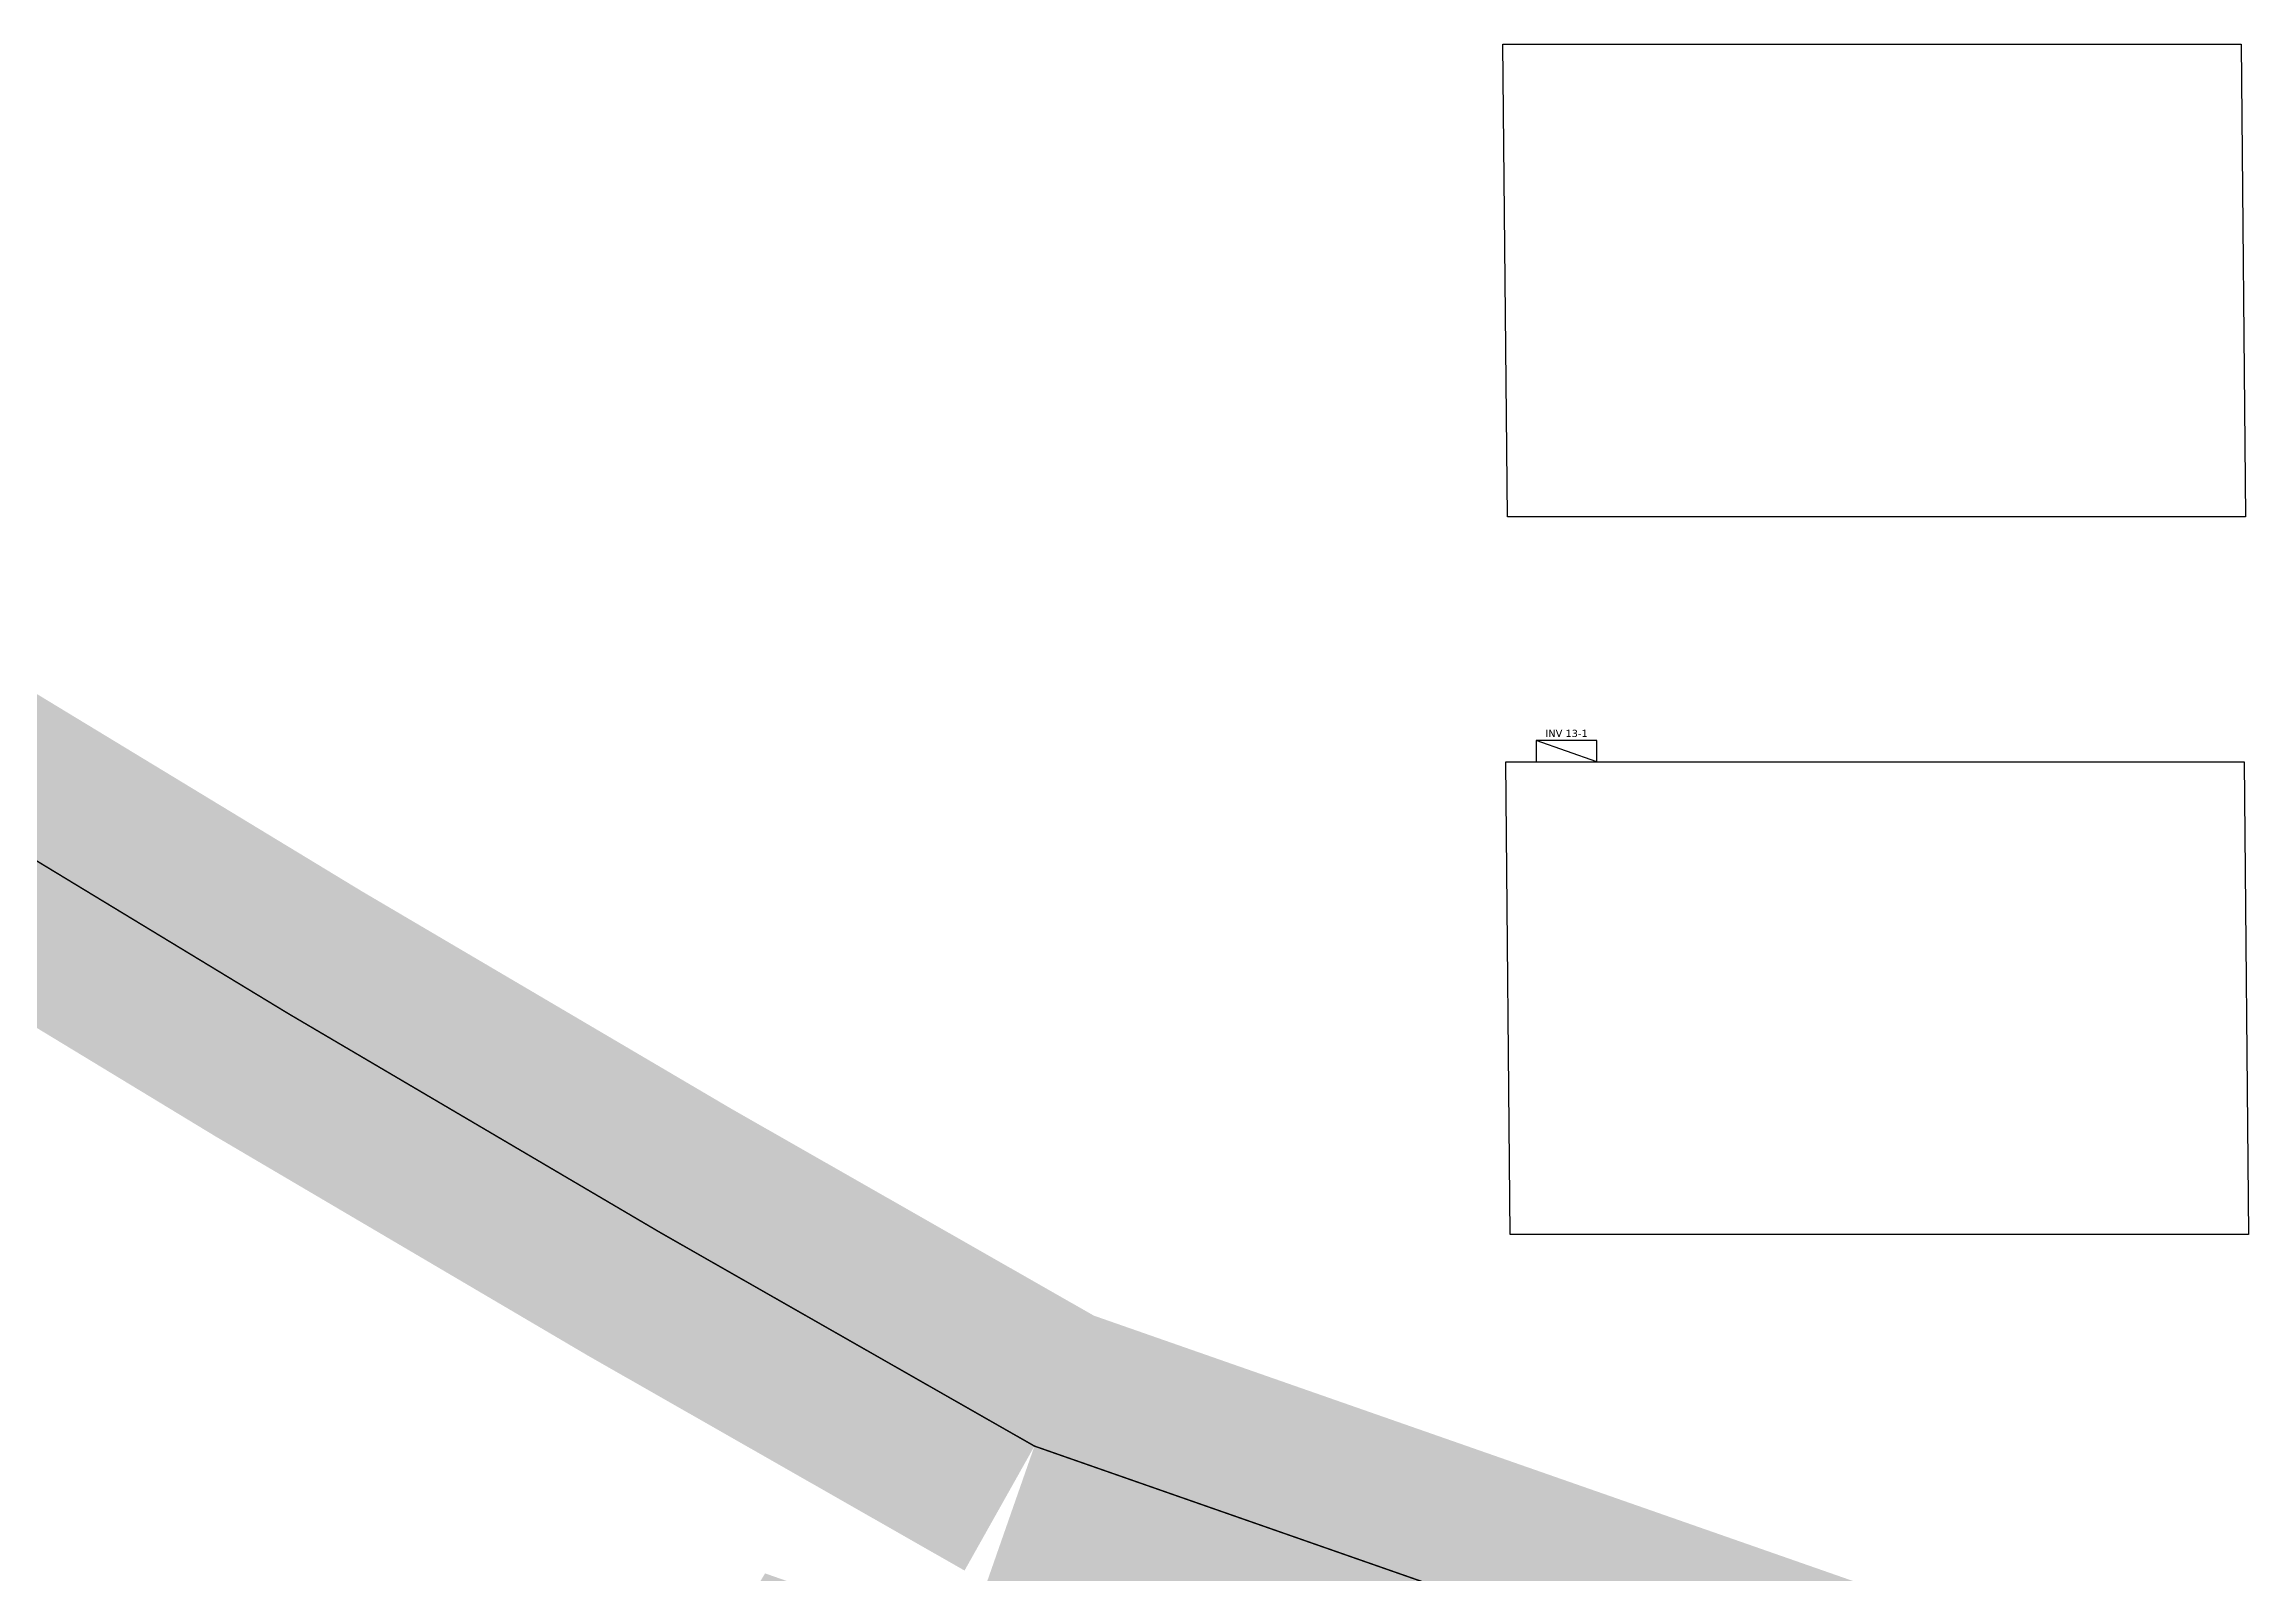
# Model space of a CAD drawing. Header units: metres. Extents: x 1351658 to 1352063, y 7182158 to 7182531.
# Drawn here: x 1351839.53 to 1351870.46, y 7182307.59 to 7182329.02 of the extents above; entities that cross this region are included whole.
import ezdxf

# ---------------------------------------------------------------- set-up
doc = ezdxf.new("R2010")
doc.units = ezdxf.units.M
doc.linetypes.add('AXES', pattern=[50.8, 31.75, -6.35, 6.35, -6.35])
for name, color, linetype in [('PVcase Device Numbering', 7, 'Continuous'), ('PVcase Inverters', 7, 'Continuous'), ('PVcase PV Modules (full frames)', 142, 'Continuous'), ('PVcase PV Modules (optimised)', 142, 'Continuous')]:
    doc.layers.add(name, color=color, linetype=linetype)
for name, color, linetype, lineweight in [('UBS-100-Axe voirie', 7, 'Continuous', 0), ('UBS-100-Circulation intérieure SDIS', 252, 'Continuous', 0), ('UBS-100-Clôture', 30, 'LIMITE1', 0)]:
    doc.layers.add(name, color=color, linetype=linetype, lineweight=lineweight)
doc.styles.add('UBS-Style de texte', font='verdana.ttf')
doc.linetypes.add('LIMITE1', pattern='A,6.35,-2.54,[133,ltypeshp.shx,S=2.54,R=0,X=-2.54,Y=0],-2.54,25.4', length=36.83)

# ---------------------------------------------------------------- blocks, each defined once
blk = doc.blocks.new('3P9@15DEG F FX ID1 PVBlock')
at = {"layer": 'PVcase PV Modules (optimised)', "color": 0, "linetype": 'ByBlock', "transparency": 33554687}
blk.add_polyline3d([(0, 0, 1.774), (10.35, 0, 1.774), (10.35, -6.62, 0), (0, -6.62, 0)], close=True, dxfattribs=at)
blk = doc.blocks.new('PVcase Inverter (1st tier)')
at = {"layer": 'PVcase Inverters', "color": 0, "transparency": 33554687}
blk.add_lwpolyline([(0, 0), (850, 0), (850, 300), (0, 300)], close=True, dxfattribs=at)
blk.add_lwpolyline([(850, 0), (0, 300)], dxfattribs=at)

msp = doc.modelspace()

# ---------------------------------------------------------------- linework, layer by layer
at = {"layer": 'UBS-100-Axe voirie', "color": 18, "linetype": 'AXES', "ltscale": 0.2, "true_color": 0x000000, "transparency": 33554687, "const_width": 0.02}
msp.add_lwpolyline([(1351709.247, 7182396.318), (1351749.531, 7182355.928, -0.03331), (1351750.669, 7182354.624), (1351757.55, 7182345.773, 0.157319), (1351764.147, 7182341.279), (1351773.867, 7182338.422, 0.137311), (1351780.874, 7182338.331), (1351784.255, 7182339.231, -0.137457), (1351791.587, 7182339.113), (1351807.37, 7182334.309, -0.033618), (1351809.002, 7182333.69), (1351816.89, 7182329.956), (1351829.038, 7182324.222), (1351837.793, 7182318.567, 0.010113), (1351853.406, 7182309.376), (1351911.298, 7182289.14, 0.009911)], format="xyb", dxfattribs=at)
at = {"layer": 'UBS-100-Circulation intérieure SDIS', "transparency": 33554687, "const_width": 4}
msp.add_lwpolyline([(1351709.247, 7182396.318), (1351749.531, 7182355.928, -0.03331), (1351750.669, 7182354.624), (1351757.55, 7182345.773, 0.157319), (1351764.147, 7182341.279), (1351773.867, 7182338.422, 0.137311), (1351780.874, 7182338.331), (1351784.255, 7182339.231, -0.137457), (1351791.587, 7182339.113), (1351807.37, 7182334.309, -0.033618), (1351809.002, 7182333.69), (1351816.89, 7182329.956), (1351829.038, 7182324.222), (1351837.793, 7182318.567, 0.010113), (1351853.406, 7182309.376), (1351911.298, 7182289.14, 0.009911)], format="xyb", dxfattribs=at)
at = {"layer": 'UBS-100-Clôture', "ltscale": 0.1, "transparency": 33554687, "const_width": 0.1}
msp.add_lwpolyline([(1351880.79, 7182424.947), (1351836.21, 7182451.254), (1351809.161, 7182467.368), (1351774.012, 7182468.029), (1351764.818, 7182472.104), (1351722.965, 7182497.344), (1351714.438, 7182496.492), (1351705.912, 7182491.605), (1351693.542, 7182449.572), (1351682.878, 7182415.738), (1351706.908, 7182394.415), (1351747.878, 7182353.337), (1351758.348, 7182339.856), (1351777.317, 7182334.281), (1351787.906, 7182337.098), (1351805.732, 7182331.672), (1351814.679, 7182297.715), (1351837.62, 7182287.429), (1351849.654, 7182307.532), (1351910.606, 7182286.204)], dxfattribs=at)

# ---------------------------------------------------------------- block references
at = {"layer": 'PVcase Inverters', "linetype": 'ByBlock', "transparency": 33554687, "xscale": 0.001, "yscale": 0.001, "zscale": 0.001}
msp.add_blockref('PVcase Inverter (1st tier)', (1351860.436, 7182318.961), dxfattribs=at)
at = {"layer": 'PVcase PV Modules (full frames)', "color": 156, "linetype": 'ByBlock', "true_color": 0x004080, "transparency": 33554687, "extrusion": (-0.036152, 0, 0.999346), "rotation": 90}
msp.add_blockref('3P9@15DEG F FX ID1 PVBlock', (-7182329.018, 1350977.759, -48832.8), dxfattribs=at)
at = {"layer": 'PVcase PV Modules (full frames)', "color": 156, "linetype": 'ByBlock', "true_color": 0x004080, "transparency": 33554687, "extrusion": (-0.034244, 0, 0.999414), "rotation": 90}
msp.add_blockref('3P9@15DEG F FX ID1 PVBlock', (-7182318.961, 1351068.602, -46252.436), dxfattribs=at)

# ---------------------------------------------------------------- texts
at = {"layer": 'PVcase Device Numbering', "transparency": 33554687, "insert": (1351860.861, 7182319.361), "char_height": 0.1, "attachment_point": 5, "style": 'UBS-Style de texte'}
msp.add_mtext('INV 13-1', dxfattribs=at)

doc.saveas('drawing.dxf')
